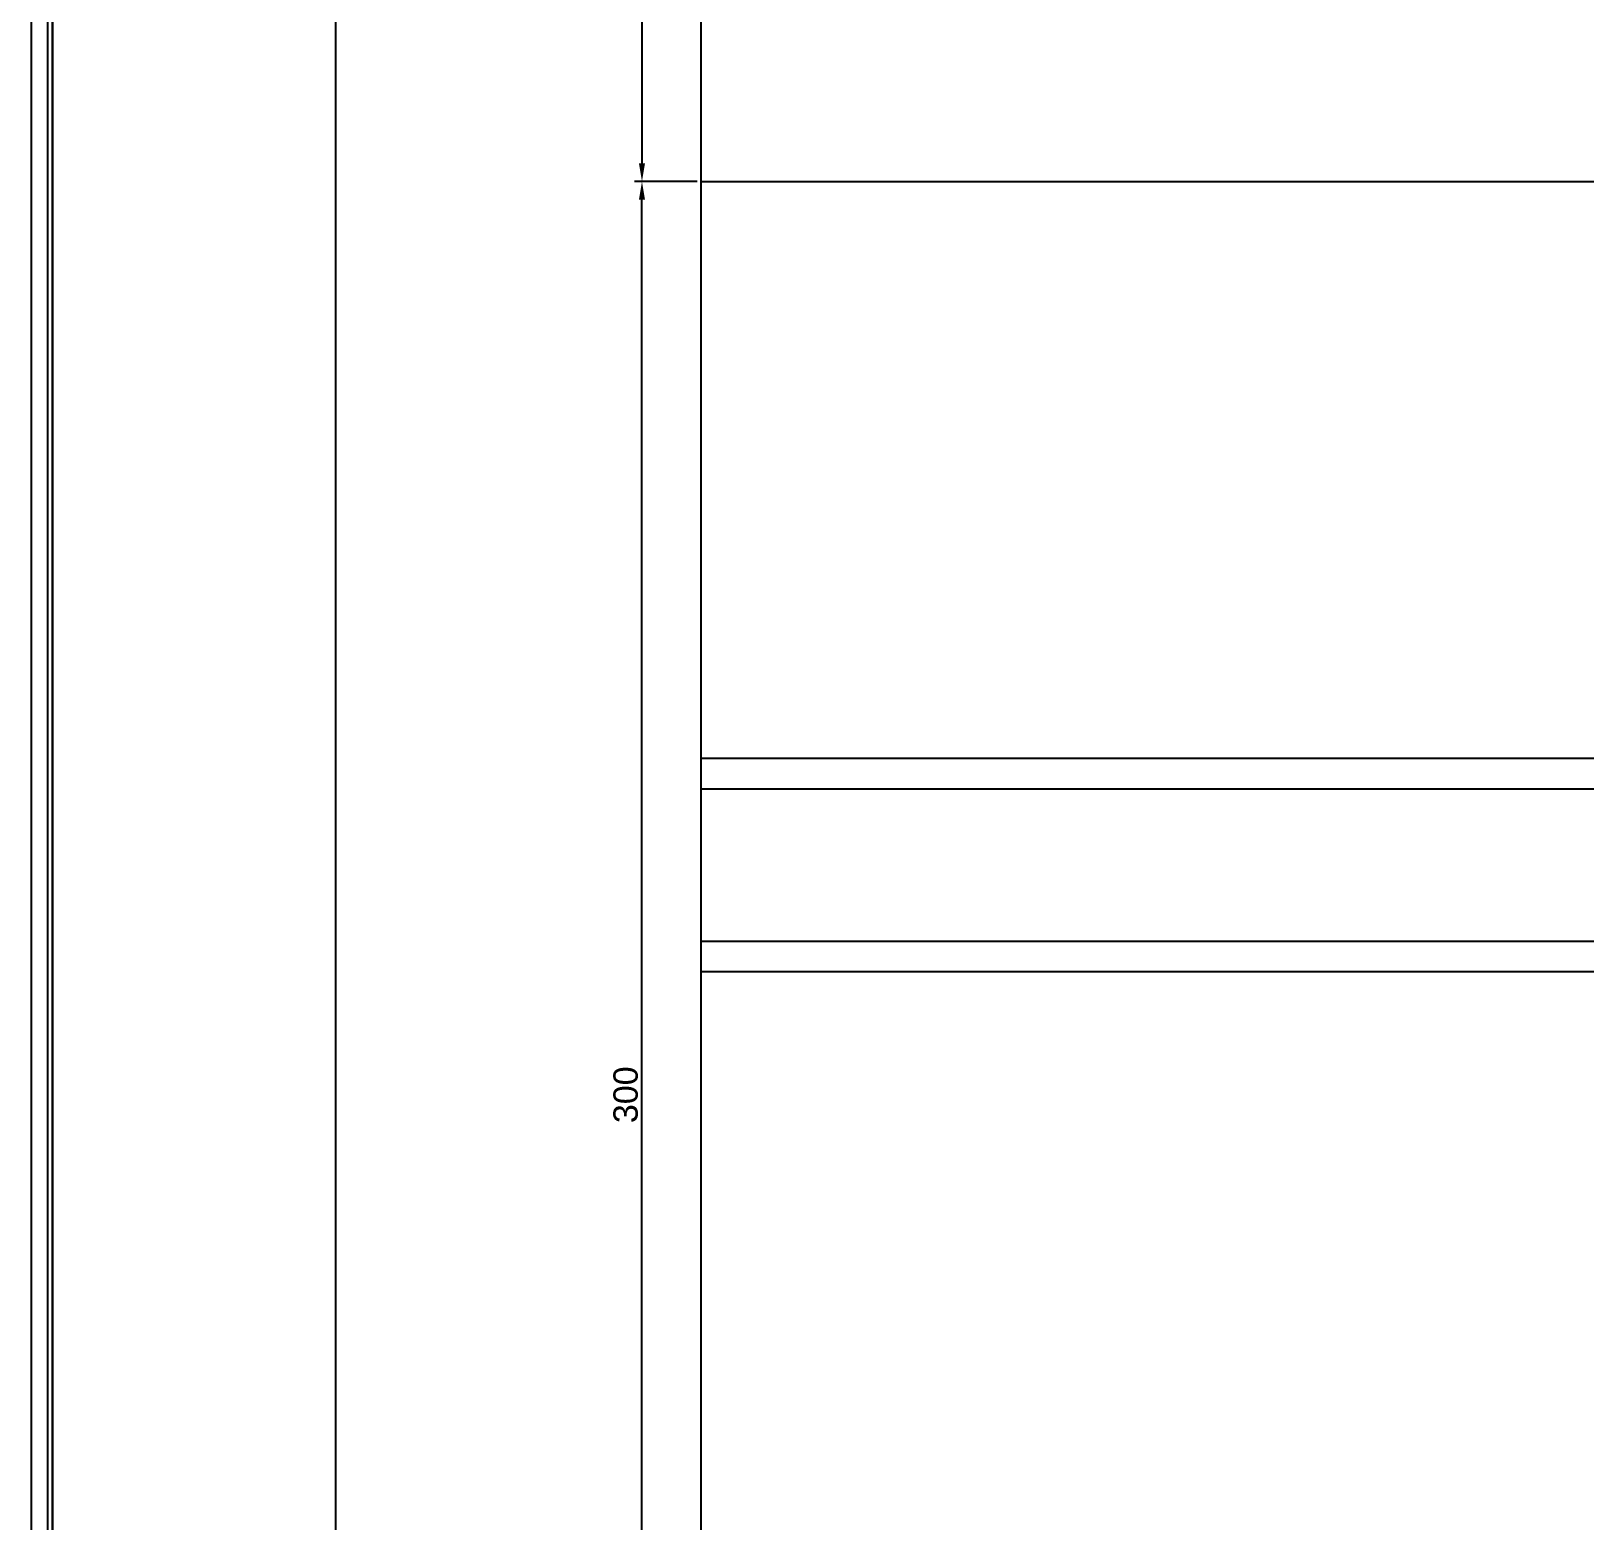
# Model space of a CAD drawing. Header units: millimetres. Extents: x 37984 to 70752, y 14140 to 37584.
# Drawn here: x 39014.2 to 39269.4, y 31419.4 to 31664.1 of the extents above; entities that cross this region are included whole.
import ezdxf

# ---------------------------------------------------------------- set-up
doc = ezdxf.new("R2010")
doc.units = ezdxf.units.MM
doc.layers.add('! NO PLOT !', color=7, linetype='Continuous', true_color=0xff75dd, plot=False)
doc.layers.add('000-PI-Oprema', color=30, linetype='Continuous', lineweight=5)
for name, color, linetype in [('000-PI-ORMAR', 2, 'Continuous'), ('002-PI-Kabelska kanalica', 150, 'Continuous'), ('004-PI-DIN Šina', 3, 'Continuous')]:
    doc.layers.add(name, color=color, linetype=linetype)
doc.styles.get("Standard").update_dxf_attribs({"font": 'arial.ttf'})
doc.dimstyles.new('ISO-25', dxfattribs={"dimtxt": 4, "dimasz": 3, "dimexe": 1.25, "dimexo": 0.625, "dimtad": 1, "dimtxsty": 'Standard', "dimcen": 3, "dimadec": 0, "dimazin": 0, "dimtfac": 1, "dimtmove": 0, "dimatfit": 3, "dimfxl": 1, "dimarcsym": 0})

# ---------------------------------------------------------------- blocks, each defined once
blk = doc.blocks.new('*U740')
at = {"layer": '004-PI-DIN Šina'}
blk.add_lwpolyline([(570, -17.5), (570, 17.5), (0, 17.5), (0, -17.5)], close=True, dxfattribs=at)
for points in [[(0, 12.5), (570, 12.5)], [(0, -12.5), (570, -12.5)]]:
    blk.add_lwpolyline(points, dxfattribs=at)
blk = doc.blocks.new('8606.000_montažna')
at = {"layer": '000-PI-ORMAR'}
blk.add_line((50683.39, 38449.42), (50683.39, 36559.42), dxfattribs=at)
blk = doc.blocks.new('*U741')
at = {"layer": '002-PI-Kabelska kanalica'}
for p, q in [((40, -100), (40, 470)), ((-20, -100), (40, -100))]:
    blk.add_line(p, q, dxfattribs=at)
blk = doc.blocks.new('*D1188')
at = {"layer": '! NO PLOT !', "color": 0, "lineweight": -2, "ltscale": 0.25, "transparency": 16777216}
for p, q in [((39123.55, 31699.4), (39113.26, 31699.4)), ((39114.51, 31696.4), (39114.51, 31642.4)), ((39123.55, 31639.4), (39113.26, 31639.4))]:
    blk.add_line(p, q, dxfattribs=at)
at = {"layer": '! NO PLOT !', "color": 0, "ltscale": 0.25, "transparency": 16777216}
for points in [[(39114.01, 31696.4), (39115.01, 31696.4), (39114.51, 31699.4)], [(39114.01, 31642.4), (39115.01, 31642.4), (39114.51, 31639.4)]]:
    blk.add_solid(points, dxfattribs=at)
at = {"layer": 'Defpoints', "color": 0, "ltscale": 0.25, "transparency": 16777216}
for p in [(39124.17, 31699.4), (39114.51, 31639.4), (39124.17, 31639.4)]:
    blk.add_point(p, dxfattribs=at)
at = {"layer": '! NO PLOT !', "color": 0, "ltscale": 0.25, "transparency": 16777216, "insert": (39111.84, 31669.4), "char_height": 4, "attachment_point": 5, "rotation": 90}
blk.add_mtext('60', dxfattribs=at)
blk = doc.blocks.new('*D1163')
at = {"layer": '! NO PLOT !', "color": 0, "lineweight": -2, "ltscale": 0.25, "transparency": 16777216}
for p, q in [((39123.55, 31639.4), (39113.26, 31639.4)), ((39114.51, 31342.4), (39114.51, 31636.4)), ((39123.55, 31339.4), (39113.26, 31339.4))]:
    blk.add_line(p, q, dxfattribs=at)
at = {"layer": '! NO PLOT !', "color": 0, "ltscale": 0.25, "transparency": 16777216}
for points in [[(39114.01, 31636.4), (39115.01, 31636.4), (39114.51, 31639.4)], [(39114.01, 31342.4), (39115.01, 31342.4), (39114.51, 31339.4)]]:
    blk.add_solid(points, dxfattribs=at)
at = {"layer": 'Defpoints', "color": 0, "ltscale": 0.25, "transparency": 16777216}
for p in [(39114.51, 31639.4), (39124.17, 31639.4), (39124.17, 31339.4)]:
    blk.add_point(p, dxfattribs=at)
at = {"layer": '! NO PLOT !', "color": 0, "ltscale": 0.25, "transparency": 16777216, "insert": (39111.84, 31489.4), "char_height": 4, "attachment_point": 5, "rotation": 90}
blk.add_mtext('300', dxfattribs=at)
blk = doc.blocks.new('*U743')
at = {"layer": '002-PI-Kabelska kanalica'}
for p, q in [((-20, -100), (-20, 1420)), ((40, -100), (40, 1420))]:
    blk.add_line(p, q, dxfattribs=at)

msp = doc.modelspace()

# ---------------------------------------------------------------- linework, layer by layer
at = {"layer": '! NO PLOT !', "ltscale": 0.25}
msp.add_line((39124.172, 31659.404), (39124.172, 31439.404), dxfattribs=at)
at = {"layer": '000-PI-ORMAR'}
for p, q in [((39017.684, 32761.404), (39017.684, 30776.904)), ((39014.172, 32740.904), (39014.172, 30789.904)), ((39016.89, 32740.904), (39016.89, 30789.904)), ((39017.672, 30789.904), (39017.672, 32740.766))]:
    msp.add_line(p, q, dxfattribs=at)

# ---------------------------------------------------------------- block references
for name, p, rotation in [('*U743', (39104.172, 32339.404), 180), ('*U741', (39224.172, 31679.404), 270)]:
    msp.add_blockref(name, p, dxfattribs=dict(rotation=rotation))
msp.add_blockref('*U740', (39124.172, 31527.152))
at = {"layer": '000-PI-Oprema'}
msp.add_blockref('8606.000_montažna', (-11619.223, -5740.014), dxfattribs=at)

# ---------------------------------------------------------------- dimensions: what is measured, and where the dimension line sits
at = {"layer": '! NO PLOT !', "ltscale": 0.25}
for p1, picture, middle in [((39124.172, 31699.404), '*D1188', (39111.842, 31669.404)), ((39124.172, 31339.404), '*D1163', (39111.841, 31489.404))]:
    dim = msp.add_linear_dim(base=(39114.509, 31639.404), p1=p1, p2=(39124.172, 31639.404), angle=90, dimstyle='ISO-25', dxfattribs=at)
    dim.commit()
    dim.dimension.update_dxf_attribs({"geometry": picture, "text_midpoint": middle})

doc.saveas('drawing.dxf')
